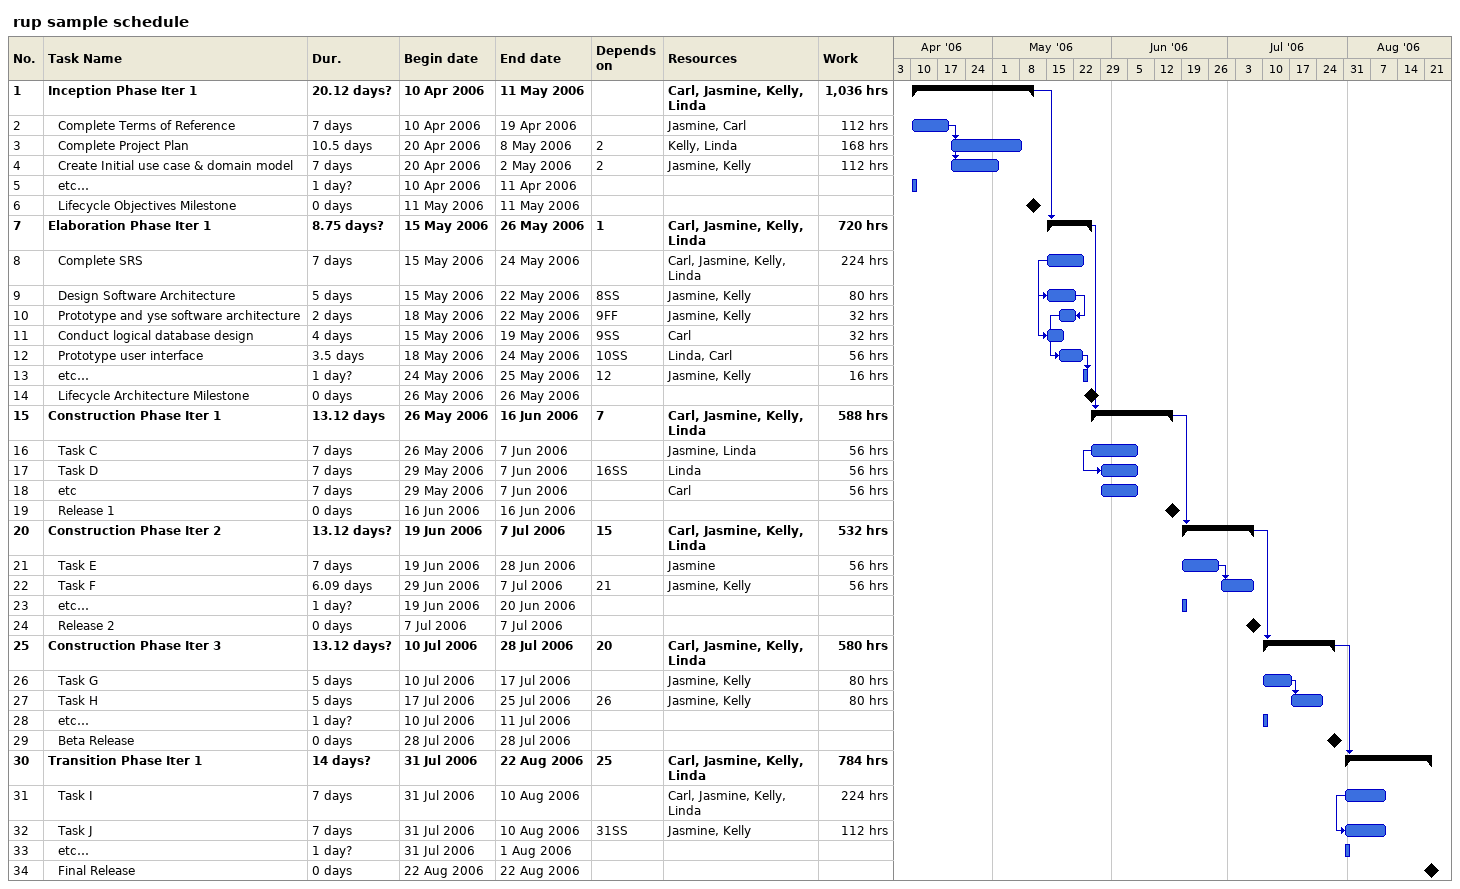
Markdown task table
rup sample schedule

| ID | Level | Task | Duration | Start | Finish | Predecessors | Resources | Work (h) |
|---|---|---|---|---|---|---|---|---|
| 1 | 1 | **Inception Phase Iter 1** | 20.12d? | 2006-04-10 | 2006-05-11 |  | Carl, Jasmine, Kelly, Linda | 1036 |
| 2 | 2 | Complete Terms of Reference | 7d | 2006-04-10 | 2006-04-19 |  | Jasmine, Carl | 112 |
| 3 | 2 | Complete Project Plan | 10.5d | 2006-04-20 | 2006-05-08 | 2 | Kelly, Linda | 168 |
| 4 | 2 | Create Initial use case & domain model | 7d | 2006-04-20 | 2006-05-02 | 2 | Jasmine, Kelly | 112 |
| 5 | 2 | etc… | 1d? | 2006-04-10 | 2006-04-11 |  |  |  |
| 6 | 2 | Lifecycle Objectives Milestone | 0d | 2006-05-11 | 2006-05-11 |  |  |  |
| 7 | 1 | **Elaboration Phase Iter 1** | 8.75d? | 2006-05-15 | 2006-05-26 | 1 | Carl, Jasmine, Kelly, Linda | 720 |
| 8 | 2 | Complete SRS | 7d | 2006-05-15 | 2006-05-24 |  | Carl, Jasmine, Kelly, Linda | 224 |
| 9 | 2 | Design Software Architecture | 5d | 2006-05-15 | 2006-05-22 | 8SS | Jasmine, Kelly | 80 |
| 10 | 2 | Prototype and yse software architecture | 2d | 2006-05-18 | 2006-05-22 | 9FF | Jasmine, Kelly | 32 |
| 11 | 2 | Conduct logical database design | 4d | 2006-05-15 | 2006-05-19 | 9SS | Carl | 32 |
| 12 | 2 | Prototype user interface | 3.5d | 2006-05-18 | 2006-05-24 | 10SS | Linda, Carl | 56 |
| 13 | 2 | etc… | 1d? | 2006-05-24 | 2006-05-25 | 12 | Jasmine, Kelly | 16 |
| 14 | 2 | Lifecycle Architecture Milestone | 0d | 2006-05-26 | 2006-05-26 |  |  |  |
| 15 | 1 | **Construction Phase Iter 1** | 13.12d | 2006-05-26 | 2006-06-16 | 7 | Carl, Jasmine, Kelly, Linda | 588 |
| 16 | 2 | Task C | 7d | 2006-05-26 | 2006-06-07 |  | Jasmine, Linda | 56 |
| 17 | 2 | Task D | 7d | 2006-05-29 | 2006-06-07 | 16SS | Linda | 56 |
| 18 | 2 | etc | 7d | 2006-05-29 | 2006-06-07 |  | Carl | 56 |
| 19 | 2 | Release 1 | 0d | 2006-06-16 | 2006-06-16 |  |  |  |
| 20 | 1 | **Construction Phase Iter 2** | 13.12d? | 2006-06-19 | 2006-07-07 | 15 | Carl, Jasmine, Kelly, Linda | 532 |
| 21 | 2 | Task E | 7d | 2006-06-19 | 2006-06-28 |  | Jasmine | 56 |
| 22 | 2 | Task F | 6.09d | 2006-06-29 | 2006-07-07 | 21 | Jasmine, Kelly | 56 |
| 23 | 2 | etc… | 1d? | 2006-06-19 | 2006-06-20 |  |  |  |
| 24 | 2 | Release 2 | 0d | 2006-07-07 | 2006-07-07 |  |  |  |
| 25 | 1 | **Construction Phase Iter 3** | 13.12d? | 2006-07-10 | 2006-07-28 | 20 | Carl, Jasmine, Kelly, Linda | 580 |
| 26 | 2 | Task G | 5d | 2006-07-10 | 2006-07-17 |  | Jasmine, Kelly | 80 |
| 27 | 2 | Task H | 5d | 2006-07-17 | 2006-07-25 | 26 | Jasmine, Kelly | 80 |
| 28 | 2 | etc… | 1d? | 2006-07-10 | 2006-07-11 |  |  |  |
| 29 | 2 | Beta Release | 0d | 2006-07-28 | 2006-07-28 |  |  |  |
| 30 | 1 | **Transition Phase Iter 1** | 14d? | 2006-07-31 | 2006-08-22 | 25 | Carl, Jasmine, Kelly, Linda | 784 |
| 31 | 2 | Task I | 7d | 2006-07-31 | 2006-08-10 |  | Carl, Jasmine, Kelly, Linda | 224 |
| 32 | 2 | Task J | 7d | 2006-07-31 | 2006-08-10 | 31SS | Jasmine, Kelly | 112 |
| 33 | 2 | etc… | 1d? | 2006-07-31 | 2006-08-01 |  |  |  |
| 34 | 2 | Final Release | 0d | 2006-08-22 | 2006-08-22 |  |  |  |
